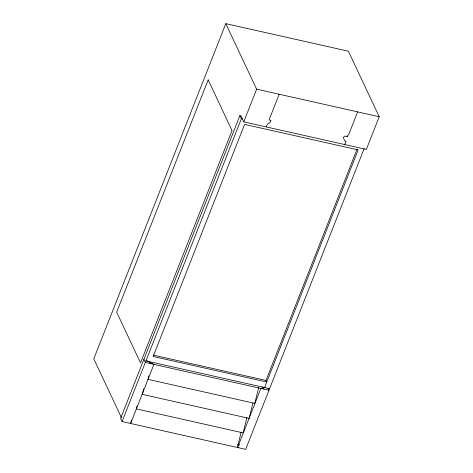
<?xml version="1.0" encoding="UTF-8"?>
<svg xmlns="http://www.w3.org/2000/svg" width="473" height="473" viewBox="0 0 473 473"><rect width="100%" height="100%" fill="white"/><g stroke="black" fill="none" stroke-linecap="round" stroke-linejoin="round"><path stroke-width="0.71" d="M131.482 420.006L130.631 423.489L153.914 364.376L146.5 360.639M137.022 406.094L136.342 408.885L243.134 432.89L246.882 417.553M143.733 388.806L142.373 394.381L249.165 418.386L252.913 403.049M148.865 375.887L148.008 379.37L254.799 403.374L258.725 387.34M237.422 447.493L241.177 432.156M364.163 148.557L245.682 449.35L122.069 421.567L120.597 418.439L239.888 115.589L240.911 115.814L243.755 121.857L366.344 149.409L379.222 116.719L348.394 51.202L225.804 23.65L93.778 358.824L121.449 417.629M122.069 421.567L241.366 118.717L239.888 115.589M243.755 121.857L256.632 89.166L225.804 23.65M266.305 126.924L267.422 124.092L270.266 122.247L270.994 120.402L269.042 119.965L279.182 94.233M344.77 144.561L346.082 141.22L344.799 140.93L343.286 137.602L344.711 136.076L347.832 136.78L346.969 135.952L348.666 134.669L357.647 111.87M264.555 387.541L358.162 149.906L244.606 124.387L153.175 356.482L266.731 382.007L265.997 380.44L357.15 149.03M265.436 387.511L260.865 388.416L237.576 447.529L238.906 447.269M256.632 89.166L379.222 116.719M241.366 118.717L242.383 118.948M153.157 355.081L265.997 380.44M145.974 360.887L269.58 388.67M237.901 444.401L239.332 444.721M237.753 444.768L239.19 445.093M268.079 388.357L268.966 390.237L145.353 362.454L143.881 359.32M262.769 386.624L263.94 389.108M149.775 362.288L150.384 363.583M208.167 79.878L116.665 312.168L140.522 362.874L232.024 130.578L208.167 79.878"/></g></svg>
